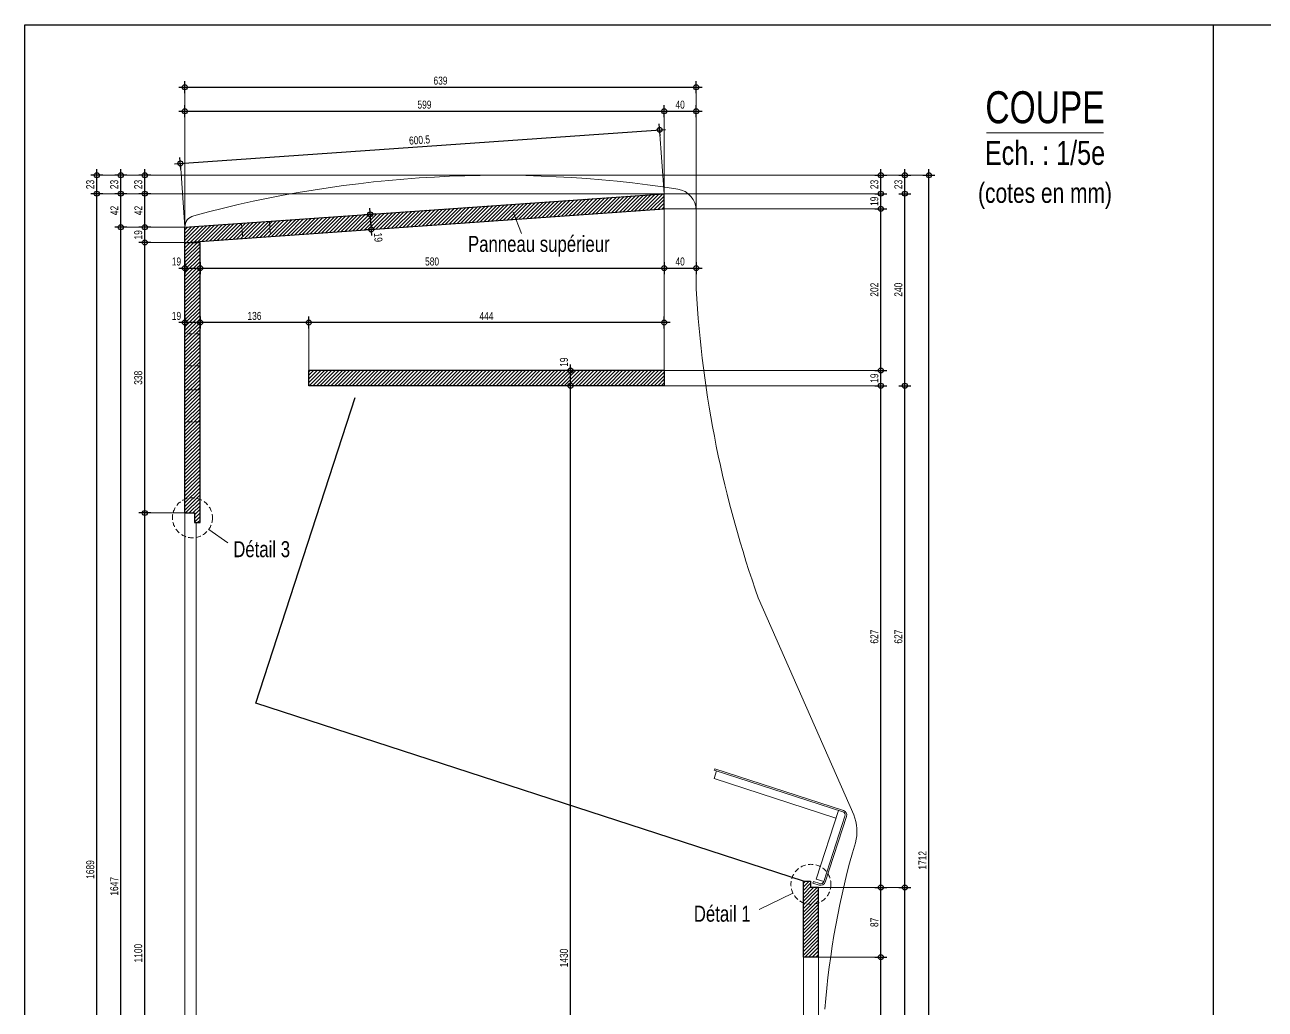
# Model space of a CAD drawing. Header units: millimetres. Extents: x -638 to 26377, y -728 to 1951.
# Drawn here: x 17047 to 18597, y 670 to 1900 of the extents above; entities that cross this region are included whole.
import ezdxf
from ezdxf.enums import TextEntityAlignment as Align

# ---------------------------------------------------------------- set-up
doc = ezdxf.new("R2010")
doc.units = ezdxf.units.MM
doc.linetypes.add('CACHE', pattern=[9.525, 6.35, -3.175])
doc.layers.get('0').update_dxf_attribs({"color": 1, "lineweight": 100})
doc.layers.add('_Aide', color=5, linetype='Continuous', plot=False)
for name, color, linetype, lineweight in [('Cotes', 8, 'Continuous', 18), ('Cotes @ 5', 8, 'Continuous', 18), ('Hachures', 8, 'Continuous', 13), ('Plan', 7, 'Continuous', 25), ('Texte', 30, 'Continuous', 18)]:
    doc.layers.add(name, color=color, linetype=linetype, lineweight=lineweight)
doc.styles.get("Standard").update_dxf_attribs({"font": 'arial.ttf', "width": 0.75})
doc.dimstyles.new('Annotatif', dxfattribs={"dimscale": 0, "dimtxt": 2, "dimasz": 2.5, "dimexe": 1.5, "dimexo": 0, "dimtad": 1, "dimdec": 0, "dimtxsty": 'Standard', "dimblk": 'SMALL', "dimcen": 0, "dimdle": 1.5, "dimadec": 0, "dimazin": 0, "dimtfac": 1, "dimtdec": 0, "dimtix": 1, "dimtmove": 2, "dimatfit": 3, "dimfxl": 1.5, "dimfxlon": 1, "dimarcsym": 0})

# ---------------------------------------------------------------- blocks, each defined once
blk = doc.blocks.new('_Small')
at = {"color": 0, "linetype": 'ByBlock', "lineweight": -2}
blk.add_circle((0, 0), 0.25, dxfattribs=at)
blk = doc.blocks.new('*D633')
at = {"layer": 'Cotes', "color": 0, "lineweight": -2, "transparency": 16777216}
for p, q in [((17204.5, 1290), (17189.5, 1290)), ((17197, 182.5), (17197, 1297.5)), ((17204.5, 190), (17189.5, 190))]:
    blk.add_line(p, q, dxfattribs=at)
at = {"layer": 'Defpoints', "color": 0, "transparency": 16777216}
for p in [(17197, 1290), (17247, 1290), (17247, 190)]:
    blk.add_point(p, dxfattribs=at)
at = {"layer": 'Cotes', "color": 0, "lineweight": -2, "transparency": 16777216, "xscale": 12.5, "yscale": 12.5, "zscale": 12.5}
for p, rotation in [((17197, 1290), 90), ((17197, 190), 270)]:
    blk.add_blockref('_Small', p, dxfattribs=dict(at, rotation=rotation))
at = {"layer": 'Cotes', "color": 0, "transparency": 16777216, "insert": (17188.8, 740), "char_height": 10, "attachment_point": 5, "rotation": 90}
blk.add_mtext('1100', dxfattribs=at)
blk = doc.blocks.new('*D634')
at = {"layer": 'Cotes', "color": 0, "lineweight": -2, "transparency": 16777216}
for p, q in [((17204.5, 1628), (17189.5, 1628)), ((17197, 1282.5), (17197, 1635.5)), ((17204.5, 1290), (17189.5, 1290))]:
    blk.add_line(p, q, dxfattribs=at)
at = {"layer": 'Defpoints', "color": 0, "transparency": 16777216}
for p in [(17197, 1628), (17247, 1628), (17247, 1290)]:
    blk.add_point(p, dxfattribs=at)
at = {"layer": 'Cotes', "color": 0, "lineweight": -2, "transparency": 16777216, "xscale": 12.5, "yscale": 12.5, "zscale": 12.5}
for p, rotation in [((17197, 1628), 90), ((17197, 1290), 270)]:
    blk.add_blockref('_Small', p, dxfattribs=dict(at, rotation=rotation))
at = {"layer": 'Cotes', "color": 0, "transparency": 16777216, "insert": (17188.8, 1459), "char_height": 10, "attachment_point": 5, "rotation": 90}
blk.add_mtext('338', dxfattribs=at)
blk = doc.blocks.new('*D635')
at = {"layer": 'Cotes', "color": 0, "lineweight": -2, "transparency": 16777216}
for p, q in [((17204.5, 1647), (17189.5, 1647)), ((17197, 1620.5), (17197, 1654.5)), ((17204.5, 1628), (17189.5, 1628))]:
    blk.add_line(p, q, dxfattribs=at)
at = {"layer": 'Defpoints', "color": 0, "transparency": 16777216}
for p in [(17197, 1647), (17247, 1647), (17247, 1628)]:
    blk.add_point(p, dxfattribs=at)
at = {"layer": 'Cotes', "color": 0, "lineweight": -2, "transparency": 16777216, "xscale": 12.5, "yscale": 12.5, "zscale": 12.5}
for p, rotation in [((17197, 1647), 90), ((17197, 1628), 270)]:
    blk.add_blockref('_Small', p, dxfattribs=dict(at, rotation=rotation))
at = {"layer": 'Cotes', "color": 0, "transparency": 16777216, "insert": (17188.8, 1637.5), "char_height": 10, "attachment_point": 5, "rotation": 90}
blk.add_mtext('19', dxfattribs=at)
blk = doc.blocks.new('*D636')
at = {"layer": 'Cotes', "color": 0, "lineweight": -2, "transparency": 16777216}
for p, q in [((17197, 1639.5), (17197, 1696.5)), ((17204.5, 1689), (17189.5, 1689)), ((17204.5, 1647), (17189.5, 1647))]:
    blk.add_line(p, q, dxfattribs=at)
at = {"layer": 'Defpoints', "color": 0, "transparency": 16777216}
for p in [(17197, 1689), (17846, 1689), (17247, 1647)]:
    blk.add_point(p, dxfattribs=at)
at = {"layer": 'Cotes', "color": 0, "lineweight": -2, "transparency": 16777216, "xscale": 12.5, "yscale": 12.5, "zscale": 12.5}
for p, rotation in [((17197, 1689), 90), ((17197, 1647), 270)]:
    blk.add_blockref('_Small', p, dxfattribs=dict(at, rotation=rotation))
at = {"layer": 'Cotes', "color": 0, "transparency": 16777216, "insert": (17188.9, 1668), "char_height": 10, "attachment_point": 5, "rotation": 90}
blk.add_mtext('42', dxfattribs=at)
blk = doc.blocks.new('*D637')
at = {"layer": 'Cotes', "color": 0, "lineweight": -2, "transparency": 16777216}
for p, q in [((17174.5, 1647), (17159.5, 1647)), ((17167, -7.5), (17167, 1654.5)), ((17174.5, 0), (17159.5, 0))]:
    blk.add_line(p, q, dxfattribs=at)
at = {"layer": 'Defpoints', "color": 0, "transparency": 16777216}
for p in [(17167, 1647), (17247, 1647), (17247, 0)]:
    blk.add_point(p, dxfattribs=at)
at = {"layer": 'Cotes', "color": 0, "lineweight": -2, "transparency": 16777216, "xscale": 12.5, "yscale": 12.5, "zscale": 12.5}
for p, rotation in [((17167, 1647), 90), ((17167, 0), 270)]:
    blk.add_blockref('_Small', p, dxfattribs=dict(at, rotation=rotation))
at = {"layer": 'Cotes', "color": 0, "transparency": 16777216, "insert": (17158.8, 823.5), "char_height": 10, "attachment_point": 5, "rotation": 90}
blk.add_mtext('1647', dxfattribs=at)
blk = doc.blocks.new('*D638')
at = {"layer": 'Cotes', "color": 0, "lineweight": -2, "transparency": 16777216}
for p, q in [((17167, 1639.5), (17167, 1696.5)), ((17174.5, 1689), (17159.5, 1689)), ((17174.5, 1647), (17159.5, 1647))]:
    blk.add_line(p, q, dxfattribs=at)
at = {"layer": 'Defpoints', "color": 0, "transparency": 16777216}
for p in [(17167, 1689), (17846, 1689), (17247, 1647)]:
    blk.add_point(p, dxfattribs=at)
at = {"layer": 'Cotes', "color": 0, "lineweight": -2, "transparency": 16777216, "xscale": 12.5, "yscale": 12.5, "zscale": 12.5}
for p, rotation in [((17167, 1689), 90), ((17167, 1647), 270)]:
    blk.add_blockref('_Small', p, dxfattribs=dict(at, rotation=rotation))
at = {"layer": 'Cotes', "color": 0, "transparency": 16777216, "insert": (17158.9, 1668), "char_height": 10, "attachment_point": 5, "rotation": 90}
blk.add_mtext('42', dxfattribs=at)
blk = doc.blocks.new('*D639')
at = {"layer": 'Cotes', "color": 0, "lineweight": -2, "transparency": 16777216}
for p, q in [((17137, -7.5), (17137, 1696.5)), ((17144.5, 1689), (17129.5, 1689)), ((17144.5, 0), (17129.5, 0))]:
    blk.add_line(p, q, dxfattribs=at)
at = {"layer": 'Defpoints', "color": 0, "transparency": 16777216}
for p in [(17137, 1689), (17846, 1689), (17247, 0)]:
    blk.add_point(p, dxfattribs=at)
at = {"layer": 'Cotes', "color": 0, "lineweight": -2, "transparency": 16777216, "xscale": 12.5, "yscale": 12.5, "zscale": 12.5}
for p, rotation in [((17137, 1689), 90), ((17137, 0), 270)]:
    blk.add_blockref('_Small', p, dxfattribs=dict(at, rotation=rotation))
at = {"layer": 'Cotes', "color": 0, "transparency": 16777216, "insert": (17128.8, 844.5), "char_height": 10, "attachment_point": 5, "rotation": 90}
blk.add_mtext('1689', dxfattribs=at)
blk = doc.blocks.new('*D640')
at = {"layer": 'Cotes', "color": 0, "lineweight": -2, "transparency": 16777216}
for p, q in [((17144.5, 1712), (17129.5, 1712)), ((17137, 1681.5), (17137, 1719.5)), ((17144.5, 1689), (17129.5, 1689))]:
    blk.add_line(p, q, dxfattribs=at)
at = {"layer": 'Defpoints', "color": 0, "transparency": 16777216}
for p in [(17137, 1712), (17638.9, 1712), (17846, 1689)]:
    blk.add_point(p, dxfattribs=at)
at = {"layer": 'Cotes', "color": 0, "lineweight": -2, "transparency": 16777216, "xscale": 12.5, "yscale": 12.5, "zscale": 12.5}
for p, rotation in [((17137, 1712), 90), ((17137, 1689), 270)]:
    blk.add_blockref('_Small', p, dxfattribs=dict(at, rotation=rotation))
at = {"layer": 'Cotes', "color": 0, "transparency": 16777216, "insert": (17128.8, 1700.5), "char_height": 10, "attachment_point": 5, "rotation": 90}
blk.add_mtext('23', dxfattribs=at)
blk = doc.blocks.new('*D641')
at = {"layer": 'Cotes', "color": 0, "lineweight": -2, "transparency": 16777216}
for p, q in [((17174.5, 1712), (17159.5, 1712)), ((17167, 1681.5), (17167, 1719.5)), ((17174.5, 1689), (17159.5, 1689))]:
    blk.add_line(p, q, dxfattribs=at)
at = {"layer": 'Defpoints', "color": 0, "transparency": 16777216}
for p in [(17167, 1712), (17638.9, 1712), (17846, 1689)]:
    blk.add_point(p, dxfattribs=at)
at = {"layer": 'Cotes', "color": 0, "lineweight": -2, "transparency": 16777216, "xscale": 12.5, "yscale": 12.5, "zscale": 12.5}
for p, rotation in [((17167, 1712), 90), ((17167, 1689), 270)]:
    blk.add_blockref('_Small', p, dxfattribs=dict(at, rotation=rotation))
at = {"layer": 'Cotes', "color": 0, "transparency": 16777216, "insert": (17158.8, 1700.5), "char_height": 10, "attachment_point": 5, "rotation": 90}
blk.add_mtext('23', dxfattribs=at)
blk = doc.blocks.new('*D642')
at = {"layer": 'Cotes', "color": 0, "lineweight": -2, "transparency": 16777216}
for p, q in [((17204.5, 1712), (17189.5, 1712)), ((17197, 1681.5), (17197, 1719.5)), ((17204.5, 1689), (17189.5, 1689))]:
    blk.add_line(p, q, dxfattribs=at)
at = {"layer": 'Defpoints', "color": 0, "transparency": 16777216}
for p in [(17197, 1712), (17638.9, 1712), (17846, 1689)]:
    blk.add_point(p, dxfattribs=at)
at = {"layer": 'Cotes', "color": 0, "lineweight": -2, "transparency": 16777216, "xscale": 12.5, "yscale": 12.5, "zscale": 12.5}
for p, rotation in [((17197, 1712), 90), ((17197, 1689), 270)]:
    blk.add_blockref('_Small', p, dxfattribs=dict(at, rotation=rotation))
at = {"layer": 'Cotes', "color": 0, "transparency": 16777216, "insert": (17188.8, 1700.5), "char_height": 10, "attachment_point": 5, "rotation": 90}
blk.add_mtext('23', dxfattribs=at)
blk = doc.blocks.new('*D650')
at = {"layer": 'Cotes', "color": 0, "lineweight": -2, "transparency": 16777216}
for p, q in [((17247, 1603.5), (17247, 1588.5)), ((17266, 1603.5), (17266, 1588.5)), ((17239.5, 1596), (17273.5, 1596))]:
    blk.add_line(p, q, dxfattribs=at)
at = {"layer": 'Defpoints', "color": 0, "transparency": 16777216}
for p in [(17247, 1628), (17266, 1628), (17266, 1596)]:
    blk.add_point(p, dxfattribs=at)
at = {"layer": 'Cotes', "color": 0, "lineweight": -2, "transparency": 16777216, "xscale": 12.5, "yscale": 12.5, "zscale": 12.5, "rotation": 180}
blk.add_blockref('_Small', (17247, 1596), dxfattribs=at)
at = {"layer": 'Cotes', "color": 0, "lineweight": -2, "transparency": 16777216, "xscale": 12.5, "yscale": 12.5, "zscale": 12.5}
blk.add_blockref('_Small', (17266, 1596), dxfattribs=at)
at = {"layer": 'Cotes', "color": 0, "transparency": 16777216, "insert": (17236.5, 1604.2), "char_height": 10, "attachment_point": 5}
blk.add_mtext('19', dxfattribs=at)
blk = doc.blocks.new('*D651')
at = {"layer": 'Cotes', "color": 0, "lineweight": -2, "transparency": 16777216}
for p, q in [((17266, 1603.5), (17266, 1588.5)), ((17846, 1603.5), (17846, 1588.5)), ((17258.5, 1596), (17853.5, 1596))]:
    blk.add_line(p, q, dxfattribs=at)
at = {"layer": 'Defpoints', "color": 0, "transparency": 16777216}
for p in [(17846, 1670), (17266, 1628), (17846, 1596)]:
    blk.add_point(p, dxfattribs=at)
at = {"layer": 'Cotes', "color": 0, "lineweight": -2, "transparency": 16777216, "xscale": 12.5, "yscale": 12.5, "zscale": 12.5, "rotation": 180}
blk.add_blockref('_Small', (17266, 1596), dxfattribs=at)
at = {"layer": 'Cotes', "color": 0, "lineweight": -2, "transparency": 16777216, "xscale": 12.5, "yscale": 12.5, "zscale": 12.5}
blk.add_blockref('_Small', (17846, 1596), dxfattribs=at)
at = {"layer": 'Cotes', "color": 0, "transparency": 16777216, "insert": (17556, 1604.2), "char_height": 10, "attachment_point": 5}
blk.add_mtext('580', dxfattribs=at)
blk = doc.blocks.new('*D652')
at = {"layer": 'Cotes', "color": 0, "lineweight": -2, "transparency": 16777216}
for p, q in [((17846, 1603.5), (17846, 1588.5)), ((17886, 1603.5), (17886, 1588.5)), ((17838.5, 1596), (17893.5, 1596))]:
    blk.add_line(p, q, dxfattribs=at)
at = {"layer": 'Defpoints', "color": 0, "transparency": 16777216}
for p in [(17846, 1670), (17886, 1668), (17886, 1596)]:
    blk.add_point(p, dxfattribs=at)
at = {"layer": 'Cotes', "color": 0, "lineweight": -2, "transparency": 16777216, "xscale": 12.5, "yscale": 12.5, "zscale": 12.5, "rotation": 180}
blk.add_blockref('_Small', (17846, 1596), dxfattribs=at)
at = {"layer": 'Cotes', "color": 0, "lineweight": -2, "transparency": 16777216, "xscale": 12.5, "yscale": 12.5, "zscale": 12.5}
blk.add_blockref('_Small', (17886, 1596), dxfattribs=at)
at = {"layer": 'Cotes', "color": 0, "transparency": 16777216, "insert": (17866, 1604.2), "char_height": 10, "attachment_point": 5}
blk.add_mtext('40', dxfattribs=at)
blk = doc.blocks.new('*D677')
at = {"layer": 'Cotes', "color": 0, "lineweight": -2, "transparency": 16777216}
for p, q in [((17402, 1520.5), (17402, 1535.5)), ((17846, 1520.5), (17846, 1535.5)), ((17853.5, 1528), (17394.5, 1528))]:
    blk.add_line(p, q, dxfattribs=at)
at = {"layer": 'Defpoints', "color": 0, "transparency": 16777216}
for p in [(17402, 1528), (17402, 1468), (17846, 1468)]:
    blk.add_point(p, dxfattribs=at)
at = {"layer": 'Cotes', "color": 0, "lineweight": -2, "transparency": 16777216, "xscale": 12.5, "yscale": 12.5, "zscale": 12.5, "rotation": 180}
blk.add_blockref('_Small', (17402, 1528), dxfattribs=at)
at = {"layer": 'Cotes', "color": 0, "lineweight": -2, "transparency": 16777216, "xscale": 12.5, "yscale": 12.5, "zscale": 12.5}
blk.add_blockref('_Small', (17846, 1528), dxfattribs=at)
at = {"layer": 'Cotes', "color": 0, "transparency": 16777216, "insert": (17624, 1536.125), "char_height": 10, "attachment_point": 5}
blk.add_mtext('444', dxfattribs=at)
blk = doc.blocks.new('*D678')
at = {"layer": 'Cotes', "color": 0, "lineweight": -2, "transparency": 16777216}
for p, q in [((17266, 1535.5), (17266, 1520.5)), ((17402, 1520.5), (17402, 1535.5)), ((17409.5, 1528), (17258.5, 1528))]:
    blk.add_line(p, q, dxfattribs=at)
at = {"layer": 'Defpoints', "color": 0, "transparency": 16777216}
for p in [(17266, 1628), (17266, 1528), (17402, 1468)]:
    blk.add_point(p, dxfattribs=at)
at = {"layer": 'Cotes', "color": 0, "lineweight": -2, "transparency": 16777216, "xscale": 12.5, "yscale": 12.5, "zscale": 12.5, "rotation": 180}
blk.add_blockref('_Small', (17266, 1528), dxfattribs=at)
at = {"layer": 'Cotes', "color": 0, "lineweight": -2, "transparency": 16777216, "xscale": 12.5, "yscale": 12.5, "zscale": 12.5}
blk.add_blockref('_Small', (17402, 1528), dxfattribs=at)
at = {"layer": 'Cotes', "color": 0, "transparency": 16777216, "insert": (17334, 1536.2), "char_height": 10, "attachment_point": 5}
blk.add_mtext('136', dxfattribs=at)
blk = doc.blocks.new('*D679')
at = {"layer": 'Cotes', "color": 0, "lineweight": -2, "transparency": 16777216}
for p, q in [((17247, 1535.5), (17247, 1520.5)), ((17266, 1535.5), (17266, 1520.5)), ((17273.5, 1528), (17239.5, 1528))]:
    blk.add_line(p, q, dxfattribs=at)
at = {"layer": 'Defpoints', "color": 0, "transparency": 16777216}
for p in [(17247, 1628), (17266, 1628), (17247, 1528)]:
    blk.add_point(p, dxfattribs=at)
at = {"layer": 'Cotes', "color": 0, "lineweight": -2, "transparency": 16777216, "xscale": 12.5, "yscale": 12.5, "zscale": 12.5, "rotation": 180}
blk.add_blockref('_Small', (17247, 1528), dxfattribs=at)
at = {"layer": 'Cotes', "color": 0, "lineweight": -2, "transparency": 16777216, "xscale": 12.5, "yscale": 12.5, "zscale": 12.5}
blk.add_blockref('_Small', (17266, 1528), dxfattribs=at)
at = {"layer": 'Cotes', "color": 0, "transparency": 16777216, "insert": (17236.5, 1536.2), "char_height": 10, "attachment_point": 5}
blk.add_mtext('19', dxfattribs=at)
blk = doc.blocks.new('*D657')
at = {"layer": 'Cotes', "color": 0, "lineweight": -2, "transparency": 16777216}
for p, q in [((18109.5, 735), (18124.5, 735)), ((18117, 482.5), (18117, 742.5)), ((18109.5, 490), (18124.5, 490))]:
    blk.add_line(p, q, dxfattribs=at)
at = {"layer": 'Defpoints', "color": 0, "transparency": 16777216}
for p in [(18039, 735), (18117, 735), (18039, 490)]:
    blk.add_point(p, dxfattribs=at)
at = {"layer": 'Cotes', "color": 0, "lineweight": -2, "transparency": 16777216, "xscale": 12.5, "yscale": 12.5, "zscale": 12.5}
for p, rotation in [((18117, 735), 90), ((18117, 490), 270)]:
    blk.add_blockref('_Small', p, dxfattribs=dict(at, rotation=rotation))
at = {"layer": 'Cotes', "color": 0, "transparency": 16777216, "insert": (18108.8, 612.5), "char_height": 10, "attachment_point": 5, "rotation": 90}
blk.add_mtext('245', dxfattribs=at)
blk = doc.blocks.new('*D658')
at = {"layer": 'Cotes', "color": 0, "lineweight": -2, "transparency": 16777216}
for p, q in [((18109.5, 822), (18124.5, 822)), ((18117, 727.5), (18117, 829.5)), ((18109.5, 735), (18124.5, 735))]:
    blk.add_line(p, q, dxfattribs=at)
at = {"layer": 'Defpoints', "color": 0, "transparency": 16777216}
for p in [(18039, 822), (18117, 822), (18039, 735)]:
    blk.add_point(p, dxfattribs=at)
at = {"layer": 'Cotes', "color": 0, "lineweight": -2, "transparency": 16777216, "xscale": 12.5, "yscale": 12.5, "zscale": 12.5}
for p, rotation in [((18117, 822), 90), ((18117, 735), 270)]:
    blk.add_blockref('_Small', p, dxfattribs=dict(at, rotation=rotation))
at = {"layer": 'Cotes', "color": 0, "transparency": 16777216, "insert": (18108.8, 778.5), "char_height": 10, "attachment_point": 5, "rotation": 90}
blk.add_mtext('87', dxfattribs=at)
blk = doc.blocks.new('*D659')
at = {"layer": 'Cotes', "color": 0, "lineweight": -2, "transparency": 16777216}
for p, q in [((18139.5, 822), (18154.5, 822)), ((18147, -7.5), (18147, 829.5)), ((18139.5, 0), (18154.5, 0))]:
    blk.add_line(p, q, dxfattribs=at)
at = {"layer": 'Defpoints', "color": 0, "transparency": 16777216}
for p in [(18039, 822), (18147, 822), (18039, 0)]:
    blk.add_point(p, dxfattribs=at)
at = {"layer": 'Cotes', "color": 0, "lineweight": -2, "transparency": 16777216, "xscale": 12.5, "yscale": 12.5, "zscale": 12.5}
for p, rotation in [((18147, 822), 90), ((18147, 0), 270)]:
    blk.add_blockref('_Small', p, dxfattribs=dict(at, rotation=rotation))
at = {"layer": 'Cotes', "color": 0, "transparency": 16777216, "insert": (18138.8, 411), "char_height": 10, "attachment_point": 5, "rotation": 90}
blk.add_mtext('822', dxfattribs=at)
blk = doc.blocks.new('*D661')
at = {"layer": 'Cotes', "color": 0, "lineweight": -2, "transparency": 16777216}
for p, q in [((17736.6, 1449), (17721.6, 1449)), ((17729.1, 11.5), (17729.1, 1456.5)), ((17721.6, 19), (17736.6, 19))]:
    blk.add_line(p, q, dxfattribs=at)
at = {"layer": 'Defpoints', "color": 0, "transparency": 16777216}
for p in [(17729.1, 1449), (17846, 1449), (17266, 19)]:
    blk.add_point(p, dxfattribs=at)
at = {"layer": 'Cotes', "color": 0, "lineweight": -2, "transparency": 16777216, "xscale": 12.5, "yscale": 12.5, "zscale": 12.5}
for p, rotation in [((17729.1, 1449), 90), ((17729.1, 19), 270)]:
    blk.add_blockref('_Small', p, dxfattribs=dict(at, rotation=rotation))
at = {"layer": 'Cotes', "color": 0, "transparency": 16777216, "insert": (17720.8, 734), "char_height": 10, "attachment_point": 5, "rotation": 90}
blk.add_mtext('1430', dxfattribs=at)
blk = doc.blocks.new('*D662')
at = {"layer": 'Cotes', "color": 0, "lineweight": -2, "transparency": 16777216}
for p, q in [((17729.1, 1441.5), (17729.1, 1475.5)), ((17736.6, 1468), (17721.6, 1468)), ((17736.6, 1449), (17721.6, 1449))]:
    blk.add_line(p, q, dxfattribs=at)
at = {"layer": 'Defpoints', "color": 0, "transparency": 16777216}
for p in [(17729.1, 1468), (17846, 1468), (17846, 1449)]:
    blk.add_point(p, dxfattribs=at)
at = {"layer": 'Cotes', "color": 0, "lineweight": -2, "transparency": 16777216, "xscale": 12.5, "yscale": 12.5, "zscale": 12.5}
for p, rotation in [((17729.1, 1468), 90), ((17729.1, 1449), 270)]:
    blk.add_blockref('_Small', p, dxfattribs=dict(at, rotation=rotation))
at = {"layer": 'Cotes', "color": 0, "transparency": 16777216, "insert": (17720.8, 1478.5), "char_height": 10, "attachment_point": 5, "rotation": 90}
blk.add_mtext('19', dxfattribs=at)
blk = doc.blocks.new('*D676')
at = {"layer": 'Cotes', "color": 0, "lineweight": -2, "transparency": 16777216}
for p, q in [((17485.9, 1663.8), (17471, 1662.7)), ((17477.9, 1670.7), (17480.3, 1636.8)), ((17487.3, 1644.8), (17472.3, 1643.8))]:
    blk.add_line(p, q, dxfattribs=at)
at = {"layer": 'Defpoints', "color": 0, "transparency": 16777216}
for p in [(17846, 1689), (17846, 1670), (17479.8, 1644.3)]:
    blk.add_point(p, dxfattribs=at)
at = {"layer": 'Cotes', "color": 0, "lineweight": -2, "transparency": 16777216, "xscale": 12.5, "yscale": 12.5, "zscale": 12.5}
for p, rotation in [((17478.5, 1663.2), 94.01083590469369), ((17479.8, 1644.3), 274.0108359046937)]:
    blk.add_blockref('_Small', p, dxfattribs=dict(at, rotation=rotation))
at = {"layer": 'Cotes', "color": 0, "transparency": 16777216, "insert": (17488.7, 1634.4), "char_height": 10, "attachment_point": 5, "rotation": 274.0108}
blk.add_mtext('19', dxfattribs=at)
blk = doc.blocks.new('*D664')
at = {"layer": 'Cotes', "color": 0, "lineweight": -2, "transparency": 16777216}
for p, q in [((18109.5, 1449), (18124.5, 1449)), ((18117, 814.5), (18117, 1456.5)), ((18109.5, 822), (18124.5, 822))]:
    blk.add_line(p, q, dxfattribs=at)
at = {"layer": 'Defpoints', "color": 0, "transparency": 16777216}
for p in [(17846, 1449), (18117, 1449), (18039, 822)]:
    blk.add_point(p, dxfattribs=at)
at = {"layer": 'Cotes', "color": 0, "lineweight": -2, "transparency": 16777216, "xscale": 12.5, "yscale": 12.5, "zscale": 12.5}
for p, rotation in [((18117, 1449), 90), ((18117, 822), 270)]:
    blk.add_blockref('_Small', p, dxfattribs=dict(at, rotation=rotation))
at = {"layer": 'Cotes', "color": 0, "transparency": 16777216, "insert": (18108.8, 1135.5), "char_height": 10, "attachment_point": 5, "rotation": 90}
blk.add_mtext('627', dxfattribs=at)
blk = doc.blocks.new('*D665')
at = {"layer": 'Cotes', "color": 0, "lineweight": -2, "transparency": 16777216}
for p, q in [((18117, 1441.5), (18117, 1475.5)), ((18109.5, 1468), (18124.5, 1468)), ((18109.5, 1449), (18124.5, 1449))]:
    blk.add_line(p, q, dxfattribs=at)
at = {"layer": 'Defpoints', "color": 0, "transparency": 16777216}
for p in [(17846, 1468), (18117, 1468), (17846, 1449)]:
    blk.add_point(p, dxfattribs=at)
at = {"layer": 'Cotes', "color": 0, "lineweight": -2, "transparency": 16777216, "xscale": 12.5, "yscale": 12.5, "zscale": 12.5}
for p, rotation in [((18117, 1468), 90), ((18117, 1449), 270)]:
    blk.add_blockref('_Small', p, dxfattribs=dict(at, rotation=rotation))
at = {"layer": 'Cotes', "color": 0, "transparency": 16777216, "insert": (18108.8, 1458.5), "char_height": 10, "attachment_point": 5, "rotation": 90}
blk.add_mtext('19', dxfattribs=at)
blk = doc.blocks.new('*D666')
at = {"layer": 'Cotes', "color": 0, "lineweight": -2, "transparency": 16777216}
for p, q in [((18117, 1460.5), (18117, 1677.5)), ((18109.5, 1670), (18124.5, 1670)), ((18109.5, 1468), (18124.5, 1468))]:
    blk.add_line(p, q, dxfattribs=at)
at = {"layer": 'Defpoints', "color": 0, "transparency": 16777216}
for p in [(17846, 1670), (18117, 1670), (17846, 1468)]:
    blk.add_point(p, dxfattribs=at)
at = {"layer": 'Cotes', "color": 0, "lineweight": -2, "transparency": 16777216, "xscale": 12.5, "yscale": 12.5, "zscale": 12.5}
for p, rotation in [((18117, 1670), 90), ((18117, 1468), 270)]:
    blk.add_blockref('_Small', p, dxfattribs=dict(at, rotation=rotation))
at = {"layer": 'Cotes', "color": 0, "transparency": 16777216, "insert": (18108.8, 1569), "char_height": 10, "attachment_point": 5, "rotation": 90}
blk.add_mtext('202', dxfattribs=at)
blk = doc.blocks.new('*D667')
at = {"layer": 'Cotes', "color": 0, "lineweight": -2, "transparency": 16777216}
for p, q in [((18117, 1662.5), (18117, 1696.5)), ((18109.5, 1689), (18124.5, 1689)), ((18109.5, 1670), (18124.5, 1670))]:
    blk.add_line(p, q, dxfattribs=at)
at = {"layer": 'Defpoints', "color": 0, "transparency": 16777216}
for p in [(17846, 1689), (18117, 1689), (17846, 1670)]:
    blk.add_point(p, dxfattribs=at)
at = {"layer": 'Cotes', "color": 0, "lineweight": -2, "transparency": 16777216, "xscale": 12.5, "yscale": 12.5, "zscale": 12.5}
for p, rotation in [((18117, 1689), 90), ((18117, 1670), 270)]:
    blk.add_blockref('_Small', p, dxfattribs=dict(at, rotation=rotation))
at = {"layer": 'Cotes', "color": 0, "transparency": 16777216, "insert": (18108.8, 1679.5), "char_height": 10, "attachment_point": 5, "rotation": 90}
blk.add_mtext('19', dxfattribs=at)
blk = doc.blocks.new('*D668')
at = {"layer": 'Cotes', "color": 0, "lineweight": -2, "transparency": 16777216}
for p, q in [((18109.5, 1712), (18124.5, 1712)), ((18117, 1681.5), (18117, 1719.5)), ((18109.5, 1689), (18124.5, 1689))]:
    blk.add_line(p, q, dxfattribs=at)
at = {"layer": 'Defpoints', "color": 0, "transparency": 16777216}
for p in [(17638.9, 1712), (18117, 1712), (17846, 1689)]:
    blk.add_point(p, dxfattribs=at)
at = {"layer": 'Cotes', "color": 0, "lineweight": -2, "transparency": 16777216, "xscale": 12.5, "yscale": 12.5, "zscale": 12.5}
for p, rotation in [((18117, 1712), 90), ((18117, 1689), 270)]:
    blk.add_blockref('_Small', p, dxfattribs=dict(at, rotation=rotation))
at = {"layer": 'Cotes', "color": 0, "transparency": 16777216, "insert": (18108.8, 1700.5), "char_height": 10, "attachment_point": 5, "rotation": 90}
blk.add_mtext('23', dxfattribs=at)
blk = doc.blocks.new('*D669')
at = {"layer": 'Cotes', "color": 0, "lineweight": -2, "transparency": 16777216}
for p, q in [((18139.5, 1449), (18154.5, 1449)), ((18147, 814.5), (18147, 1456.5)), ((18139.5, 822), (18154.5, 822))]:
    blk.add_line(p, q, dxfattribs=at)
at = {"layer": 'Defpoints', "color": 0, "transparency": 16777216}
for p in [(17846, 1449), (18147, 1449), (18039, 822)]:
    blk.add_point(p, dxfattribs=at)
at = {"layer": 'Cotes', "color": 0, "lineweight": -2, "transparency": 16777216, "xscale": 12.5, "yscale": 12.5, "zscale": 12.5}
for p, rotation in [((18147, 1449), 90), ((18147, 822), 270)]:
    blk.add_blockref('_Small', p, dxfattribs=dict(at, rotation=rotation))
at = {"layer": 'Cotes', "color": 0, "transparency": 16777216, "insert": (18138.8, 1135.5), "char_height": 10, "attachment_point": 5, "rotation": 90}
blk.add_mtext('627', dxfattribs=at)
blk = doc.blocks.new('*D670')
at = {"layer": 'Cotes', "color": 0, "lineweight": -2, "transparency": 16777216}
for p, q in [((18147, 1441.5), (18147, 1696.5)), ((18139.5, 1689), (18154.5, 1689)), ((18139.5, 1449), (18154.5, 1449))]:
    blk.add_line(p, q, dxfattribs=at)
at = {"layer": 'Defpoints', "color": 0, "transparency": 16777216}
for p in [(17846, 1689), (18147, 1689), (17846, 1449)]:
    blk.add_point(p, dxfattribs=at)
at = {"layer": 'Cotes', "color": 0, "lineweight": -2, "transparency": 16777216, "xscale": 12.5, "yscale": 12.5, "zscale": 12.5}
for p, rotation in [((18147, 1689), 90), ((18147, 1449), 270)]:
    blk.add_blockref('_Small', p, dxfattribs=dict(at, rotation=rotation))
at = {"layer": 'Cotes', "color": 0, "transparency": 16777216, "insert": (18138.8, 1569), "char_height": 10, "attachment_point": 5, "rotation": 90}
blk.add_mtext('240', dxfattribs=at)
blk = doc.blocks.new('*D671')
at = {"layer": 'Cotes', "color": 0, "lineweight": -2, "transparency": 16777216}
for p, q in [((18139.5, 1712), (18154.5, 1712)), ((18147, 1681.5), (18147, 1719.5)), ((18139.5, 1689), (18154.5, 1689))]:
    blk.add_line(p, q, dxfattribs=at)
at = {"layer": 'Defpoints', "color": 0, "transparency": 16777216}
for p in [(17638.9, 1712), (18147, 1712), (17846, 1689)]:
    blk.add_point(p, dxfattribs=at)
at = {"layer": 'Cotes', "color": 0, "lineweight": -2, "transparency": 16777216, "xscale": 12.5, "yscale": 12.5, "zscale": 12.5}
for p, rotation in [((18147, 1712), 90), ((18147, 1689), 270)]:
    blk.add_blockref('_Small', p, dxfattribs=dict(at, rotation=rotation))
at = {"layer": 'Cotes', "color": 0, "transparency": 16777216, "insert": (18138.8, 1700.5), "char_height": 10, "attachment_point": 5, "rotation": 90}
blk.add_mtext('23', dxfattribs=at)
blk = doc.blocks.new('*D672')
at = {"layer": 'Cotes', "color": 0, "lineweight": -2, "transparency": 16777216}
for p, q in [((18169.5, 1712), (18184.5, 1712)), ((18177, -7.5), (18177, 1719.5)), ((18169.5, 0), (18184.5, 0))]:
    blk.add_line(p, q, dxfattribs=at)
at = {"layer": 'Defpoints', "color": 0, "transparency": 16777216}
for p in [(17638.9, 1712), (18177, 1712), (18047, 0)]:
    blk.add_point(p, dxfattribs=at)
at = {"layer": 'Cotes', "color": 0, "lineweight": -2, "transparency": 16777216, "xscale": 12.5, "yscale": 12.5, "zscale": 12.5}
for p, rotation in [((18177, 1712), 90), ((18177, 0), 270)]:
    blk.add_blockref('_Small', p, dxfattribs=dict(at, rotation=rotation))
at = {"layer": 'Cotes', "color": 0, "transparency": 16777216, "insert": (18168.9, 856), "char_height": 10, "attachment_point": 5, "rotation": 90}
blk.add_mtext('1712', dxfattribs=at)
blk = doc.blocks.new('*D769')
at = {"layer": 'Cotes', "color": 0, "lineweight": -2, "transparency": 16777216}
for p, q in [((17247, 1784.5), (17247, 1799.5)), ((17846, 1784.5), (17846, 1799.5)), ((17239.5, 1792), (17853.5, 1792))]:
    blk.add_line(p, q, dxfattribs=at)
at = {"layer": 'Defpoints', "color": 0, "transparency": 16777216}
for p in [(17846, 1792), (17846, 1689), (17247, 1647)]:
    blk.add_point(p, dxfattribs=at)
at = {"layer": 'Cotes', "color": 0, "lineweight": -2, "transparency": 16777216, "xscale": 12.5, "yscale": 12.5, "zscale": 12.5, "rotation": 180}
blk.add_blockref('_Small', (17247, 1792), dxfattribs=at)
at = {"layer": 'Cotes', "color": 0, "lineweight": -2, "transparency": 16777216, "xscale": 12.5, "yscale": 12.5, "zscale": 12.5}
blk.add_blockref('_Small', (17846, 1792), dxfattribs=at)
at = {"layer": 'Cotes', "color": 0, "transparency": 16777216, "insert": (17546.5, 1800.2), "char_height": 10, "attachment_point": 5}
blk.add_mtext('599', dxfattribs=at)
blk = doc.blocks.new('*D770')
at = {"layer": 'Cotes', "color": 0, "lineweight": -2, "transparency": 16777216}
for p, q in [((17846, 1784.5), (17846, 1799.5)), ((17886, 1784.5), (17886, 1799.5)), ((17838.5, 1792), (17893.5, 1792))]:
    blk.add_line(p, q, dxfattribs=at)
at = {"layer": 'Defpoints', "color": 0, "transparency": 16777216}
for p in [(17886, 1792), (17846, 1689), (17886, 1668)]:
    blk.add_point(p, dxfattribs=at)
at = {"layer": 'Cotes', "color": 0, "lineweight": -2, "transparency": 16777216, "xscale": 12.5, "yscale": 12.5, "zscale": 12.5, "rotation": 180}
blk.add_blockref('_Small', (17846, 1792), dxfattribs=at)
at = {"layer": 'Cotes', "color": 0, "lineweight": -2, "transparency": 16777216, "xscale": 12.5, "yscale": 12.5, "zscale": 12.5}
blk.add_blockref('_Small', (17886, 1792), dxfattribs=at)
at = {"layer": 'Cotes', "color": 0, "transparency": 16777216, "insert": (17866, 1800.2), "char_height": 10, "attachment_point": 5}
blk.add_mtext('40', dxfattribs=at)
blk = doc.blocks.new('*D771')
at = {"layer": 'Cotes', "color": 0, "lineweight": -2, "transparency": 16777216}
for p, q in [((17247, 1814.5), (17247, 1829.5)), ((17886, 1814.5), (17886, 1829.5)), ((17239.5, 1822), (17893.5, 1822))]:
    blk.add_line(p, q, dxfattribs=at)
at = {"layer": 'Defpoints', "color": 0, "transparency": 16777216}
for p in [(17886, 1822), (17886, 1668), (17247, 1647)]:
    blk.add_point(p, dxfattribs=at)
at = {"layer": 'Cotes', "color": 0, "lineweight": -2, "transparency": 16777216, "xscale": 12.5, "yscale": 12.5, "zscale": 12.5, "rotation": 180}
blk.add_blockref('_Small', (17247, 1822), dxfattribs=at)
at = {"layer": 'Cotes', "color": 0, "lineweight": -2, "transparency": 16777216, "xscale": 12.5, "yscale": 12.5, "zscale": 12.5}
blk.add_blockref('_Small', (17886, 1822), dxfattribs=at)
at = {"layer": 'Cotes', "color": 0, "transparency": 16777216, "insert": (17566.5, 1830.2), "char_height": 10, "attachment_point": 5}
blk.add_mtext('639', dxfattribs=at)
blk = doc.blocks.new('*D768')
at = {"layer": 'Cotes', "color": 0, "lineweight": -2, "transparency": 16777216}
for p, q in [((17233.9, 1726.3), (17847.9, 1769.3)), ((17840.9, 1761.3), (17839.9, 1776.3)), ((17241.9, 1719.3), (17240.9, 1734.3))]:
    blk.add_line(p, q, dxfattribs=at)
at = {"layer": 'Defpoints', "color": 0, "transparency": 16777216}
for p in [(17840.4, 1768.8), (17846, 1689), (17247, 1647)]:
    blk.add_point(p, dxfattribs=at)
at = {"layer": 'Cotes', "color": 0, "lineweight": -2, "transparency": 16777216, "xscale": 12.5, "yscale": 12.5, "zscale": 12.5}
for p, rotation in [((17840.4, 1768.8), 4.010835904705546), ((17241.4, 1726.8), 184.0108359047055)]:
    blk.add_blockref('_Small', p, dxfattribs=dict(at, rotation=rotation))
at = {"layer": 'Cotes', "color": 0, "transparency": 16777216, "insert": (17540.3, 1756), "char_height": 10, "attachment_point": 5, "rotation": 4.0108}
blk.add_mtext('600.5', dxfattribs=at)

msp = doc.modelspace()

# ---------------------------------------------------------------- hatches: boundary and pattern name
at = {"layer": 'Hachures'}
h = msp.add_hatch(dxfattribs=at)
h.set_pattern_fill('ANSI31', color=256)
h.paths.add_polyline_path([(17846, 1670), (17846, 1689), (17247, 1647), (17247, 1628), (17247.7, 1628)])
h = msp.add_hatch(dxfattribs=at)
h.set_pattern_fill('ANSI31', color=256)
h.paths.add_polyline_path([(17266, 1628), (17247, 1628), (17247, 1290), (17259, 1290), (17259, 1278), (17266, 1278), (17266, 1290)])
h = msp.add_hatch(dxfattribs=at)
h.set_pattern_fill('ANSI31', color=256)
h.paths.add_polyline_path([(17846, 1468), (17402, 1468), (17402, 1449), (17846, 1449)])
h = msp.add_hatch(dxfattribs=at)
h.set_pattern_fill('ANSI31', color=256)
h.paths.add_polyline_path([(18039, 822), (18029, 822), (18029, 830), (18020, 830), (18020, 735), (18039, 735)])

# ---------------------------------------------------------------- linework, layer by layer
at = {"layer": '_Aide'}
for p, q in [((17047, -200), (17047, 1900)), ((17047, 1900), (18532, 1900)), ((18532, 1900), (18532, -200)), ((18532, 1900), (20017, 1900)), ((17335.6, 1052.4), (17459.7, 1434.2)), ((18020, 830), (17335.6, 1052.4))]:
    msp.add_line(p, q, dxfattribs=at)
at = {"layer": 'Cotes'}
for p, q in [((17247, 1647), (17247, 1822)), ((17886, 1668), (17886, 1822)), ((17846, 1689), (17846, 1792)), ((17846, 1689), (17840.4, 1768.8)), ((17247, 1647), (17241.4, 1726.8)), ((17638.9, 1712), (17137, 1712)), ((17638.9, 1712), (18177, 1712)), ((17846, 1689), (17137, 1689)), ((17846, 1689), (18117, 1689)), ((17846, 1670), (17846, 1596)), ((17846, 1670), (18117, 1670)), ((17247, 1647), (17167, 1647)), ((17247, 1628), (17197, 1628)), ((17846, 1468), (17846, 1596)), ((17402, 1468), (17402, 1528)), ((17846, 1468), (18117, 1468)), ((17846, 1449), (18117, 1449)), ((17247, 1290), (17197, 1290)), ((18039, 822), (18147, 822)), ((18039, 735), (18117, 735))]:
    msp.add_line(p, q, dxfattribs=at)
at = {"layer": 'Plan'}
for p, q in [((17247, 1647), (17846, 1689)), ((17846, 1670), (17846, 1689)), ((17247.7, 1628), (17846, 1670)), ((17247, 1628), (17247, 1647)), ((17247, 1290), (17247, 1628)), ((17247, 1628), (17266, 1628)), ((17266, 1290), (17266, 1628)), ((17846, 1468), (17402, 1468)), ((17402, 1449), (17402, 1468)), ((17846, 1468), (17846, 1449)), ((17846, 1449), (17402, 1449)), ((17247, 1290), (17259, 1290)), ((17259, 1290), (17259, 1278)), ((17266, 1278), (17266, 1290)), ((17259, 1278), (17266, 1278)), ((18020, 735), (18020, 830)), ((18020, 830), (18029, 830)), ((18029, 830), (18029, 822)), ((18039, 822), (18029, 822)), ((18039, 735), (18039, 822)), ((18039, 735), (18020, 735))]:
    msp.add_line(p, q, dxfattribs=at)
at = {"layer": 'Plan', "color": 30, "lineweight": 18}
for p, q in [((17886, 1668), (17886, 1570)), ((17247, 190), (17247, 1290)), ((17261, 190), (17261, 1278)), ((18083, 913), (17964, 1183)), ((18020, 735), (18020, 490)), ((18039, 490), (18039, 735))]:
    msp.add_line(p, q, dxfattribs=at)
at = {"layer": 'Plan', "color": 63, "linetype": 'CACHE', "lineweight": 13}
for p, q in [((17317.8, 1652), (17319.2, 1633)), ((17352.7, 1654.4), (17354.1, 1635.5)), ((17266, 1514), (17247, 1514)), ((17266, 1474), (17247, 1474)), ((17266, 1444), (17247, 1444)), ((17266, 1404), (17247, 1404))]:
    msp.add_line(p, q, dxfattribs=at)
at = {"layer": 'Plan', "color": 8, "lineweight": 13}
for p, q in [((17908.5, 958.2), (17911.6, 967.7)), ((17908.7, 968.6), (17909.4, 970.5)), ((17908.7, 968.6), (18069.5, 916.4)), ((17909.4, 970.5), (18070.1, 918.3)), ((18060.7, 908.7), (17908.5, 958.2)), ((18036, 832.6), (18063.8, 918.2)), ((18072, 911.3), (18045.5, 829.6)), ((18073.9, 910.7), (18047.4, 828.9)), ((18032, 827.6), (18032.6, 829.5)), ((18039.8, 825.1), (18032, 827.6)), ((18040.4, 827), (18032.6, 829.5)), ((18045.5, 829.6), (18036, 832.6))]:
    msp.add_line(p, q, dxfattribs=at)
at = {"layer": 'Plan', "color": 30, "lineweight": 18}
for centre, radius, start, end in [((17638.9, 251.5), 1460.5, 81.1672, 105.114), ((17859, 1668), 27, 0, 81.1672), ((17262, 1647), 15, 105.114, 180), ((19280.7, 1649.7), 1397, 183.2724, 199.5182), ((18033, 892.6), 54, 344.329, 22.212), ((19060, 592.4), 1016, 163.6739, 175.6195)]:
    msp.add_arc(centre, radius, start, end, dxfattribs=at)
at = {"layer": 'Plan', "color": 8, "lineweight": 13}
for centre, radius, start, end in [((18068.2, 912.6), 4, 342, 72), ((18068.2, 912.6), 6, 342, 72), ((18041.7, 830.8), 6, 252, 342), ((18041.7, 830.8), 4, 252, 342)]:
    msp.add_arc(centre, radius, start, end, dxfattribs=at)
at = {"layer": 'Texte', "color": 30, "lineweight": 18}
msp.add_line((18395, 1765), (18249, 1765), dxfattribs=at)
at = {"layer": 'Texte', "color": 63, "lineweight": 13}
for p, q in [((17657.5, 1666.1), (17667.9, 1639.3)), ((17276.8, 1269.5), (17300.6, 1252.6)), ((18007, 815.1), (17964.9, 794.7))]:
    msp.add_line(p, q, dxfattribs=at)
at = {"layer": 'Texte', "color": 63, "linetype": 'CACHE', "lineweight": 13}
for centre in [(17256.5, 1284), (18029.5, 826)]:
    msp.add_circle(centre, 25, dxfattribs=at)

# ---------------------------------------------------------------- texts
at = {"layer": 'Texte', "width": 0.75}
msp.add_text('COUPE', height=40, dxfattribs=at).set_placement((18322, 1765), align=Align.BOTTOM_CENTER)
msp.add_text('Ech. : 1/5e', height=30, dxfattribs=at).set_placement((18322, 1755), align=Align.TOP_CENTER)
msp.add_text('(cotes en mm)', height=25, dxfattribs=at).set_placement((18322, 1690), align=Align.MIDDLE_CENTER)
at = {"layer": 'Texte', "color": 63, "lineweight": 13, "width": 0.75}
for s, p in [('Panneau supérieur', (17689.4, 1626.2)), ('Détail 3', (17343, 1244.8)), ('Détail 1', (17918.6, 789.3))]:
    msp.add_text(s, height=20, dxfattribs=at).set_placement(p, align=Align.MIDDLE_CENTER)

# ---------------------------------------------------------------- dimensions: what is measured, and where the dimension line sits
at = {"layer": 'Cotes @ 5'}
for base, p1, p2, picture, middle in [((17886, 1822), (17247, 1647), (17886, 1668), '*D771', (17566.5, 1830.2)), ((17846, 1792), (17247, 1647), (17846, 1689), '*D769', (17546.5, 1800.2)), ((17886, 1792), (17846, 1689), (17886, 1668), '*D770', (17866, 1800.2)), ((17846, 1596), (17266, 1628), (17846, 1670), '*D651', (17556, 1604.2)), ((17886, 1596), (17846, 1670), (17886, 1668), '*D652', (17866, 1604.2)), ((17266, 1528), (17402, 1468), (17266, 1628), '*D678', (17334, 1536.2)), ((17402, 1528), (17846, 1468), (17402, 1468), '*D677', (17624, 1536.1))]:
    dim = msp.add_linear_dim(base=base, p1=p1, p2=p2, dimstyle='Annotatif', override={"dimscale": 5, "dimtix": 1, "dimtofl": 1, "dimtmove": 2, "dimatfit": 3}, dxfattribs=at)
    dim.commit()
    dim.dimension.update_dxf_attribs({"geometry": picture, "text_midpoint": middle})
dim = msp.add_linear_dim(base=(17840.4, 1768.8), p1=(17247, 1647), p2=(17846, 1689), angle=4.0108, text='<>.5', dimstyle='Annotatif', override={"dimscale": 5, "dimtix": 1, "dimtofl": 1, "dimtmove": 2, "dimatfit": 3}, dxfattribs=at)
dim.commit()
dim.dimension.update_dxf_attribs({"geometry": '*D768', "text_midpoint": (17540.3, 1756)})
for base, p1, p2, picture, middle in [((17137, 1712), (17846, 1689), (17638.9, 1712), '*D640', (17128.8, 1700.5)), ((17167, 1712), (17846, 1689), (17638.9, 1712), '*D641', (17158.8, 1700.5)), ((17197, 1712), (17846, 1689), (17638.9, 1712), '*D642', (17188.8, 1700.5)), ((18117, 1712), (17846, 1689), (17638.9, 1712), '*D668', (18108.8, 1700.5)), ((18147, 1712), (17846, 1689), (17638.9, 1712), '*D671', (18138.8, 1700.5)), ((18177, 1712), (18047, 0), (17638.9, 1712), '*D672', (18168.9, 856)), ((17137, 1689), (17247, 0), (17846, 1689), '*D639', (17128.8, 844.5)), ((17167, 1689), (17247, 1647), (17846, 1689), '*D638', (17158.9, 1668)), ((17197, 1689), (17247, 1647), (17846, 1689), '*D636', (17188.9, 1668)), ((18117, 1689), (17846, 1670), (17846, 1689), '*D667', (18108.8, 1679.5)), ((18147, 1689), (17846, 1449), (17846, 1689), '*D670', (18138.8, 1569)), ((18117, 1670), (17846, 1468), (17846, 1670), '*D666', (18108.8, 1569)), ((17167, 1647), (17247, 0), (17247, 1647), '*D637', (17158.8, 823.5)), ((17197, 1647), (17247, 1628), (17247, 1647), '*D635', (17188.8, 1637.5)), ((17197, 1628), (17247, 1290), (17247, 1628), '*D634', (17188.8, 1459)), ((18117, 1468), (17846, 1449), (17846, 1468), '*D665', (18108.8, 1458.5)), ((17729.1, 1449), (17266, 19), (17846, 1449), '*D661', (17720.8, 734)), ((18117, 1449), (18039, 822), (17846, 1449), '*D664', (18108.8, 1135.5)), ((18147, 1449), (18039, 822), (17846, 1449), '*D669', (18138.8, 1135.5)), ((17197, 1290), (17247, 190), (17247, 1290), '*D633', (17188.8, 740)), ((18117, 822), (18039, 735), (18039, 822), '*D658', (18108.8, 778.5)), ((18147, 822), (18039, 0), (18039, 822), '*D659', (18138.8, 411)), ((18117, 735), (18039, 490), (18039, 735), '*D657', (18108.8, 612.5))]:
    dim = msp.add_linear_dim(base=base, p1=p1, p2=p2, angle=90, dimstyle='Annotatif', override={"dimscale": 5, "dimtix": 1, "dimtofl": 1, "dimtmove": 2, "dimatfit": 3}, dxfattribs=at)
    dim.commit()
    dim.dimension.update_dxf_attribs({"geometry": picture, "text_midpoint": middle})
for base, p1, p2, angle, picture, middle in [((17479.8, 1644.3), (17846, 1689), (17846, 1670), 274.0108, '*D676', (17488.7, 1634.4)), ((17729.1, 1468), (17846, 1449), (17846, 1468), 90, '*D662', (17720.8, 1478.5))]:
    dim = msp.add_linear_dim(base=base, p1=p1, p2=p2, angle=angle, dimstyle='Annotatif', override={"dimscale": 5, "dimtix": 1, "dimtofl": 1, "dimtmove": 2, "dimatfit": 3}, dxfattribs=at)
    dim.commit()
    dim.dimension.update_dxf_attribs({"geometry": picture, "text_midpoint": middle, "dimtype": 128})
for base, p1, p2, picture, middle in [((17266, 1596), (17247, 1628), (17266, 1628), '*D650', (17236.5, 1604.2)), ((17247, 1528), (17266, 1628), (17247, 1628), '*D679', (17236.5, 1536.2))]:
    dim = msp.add_linear_dim(base=base, p1=p1, p2=p2, dimstyle='Annotatif', override={"dimscale": 5, "dimtix": 1, "dimtofl": 1, "dimtmove": 2, "dimatfit": 3}, dxfattribs=at)
    dim.commit()
    dim.dimension.update_dxf_attribs({"geometry": picture, "text_midpoint": middle, "dimtype": 128})

doc.saveas('drawing.dxf')
